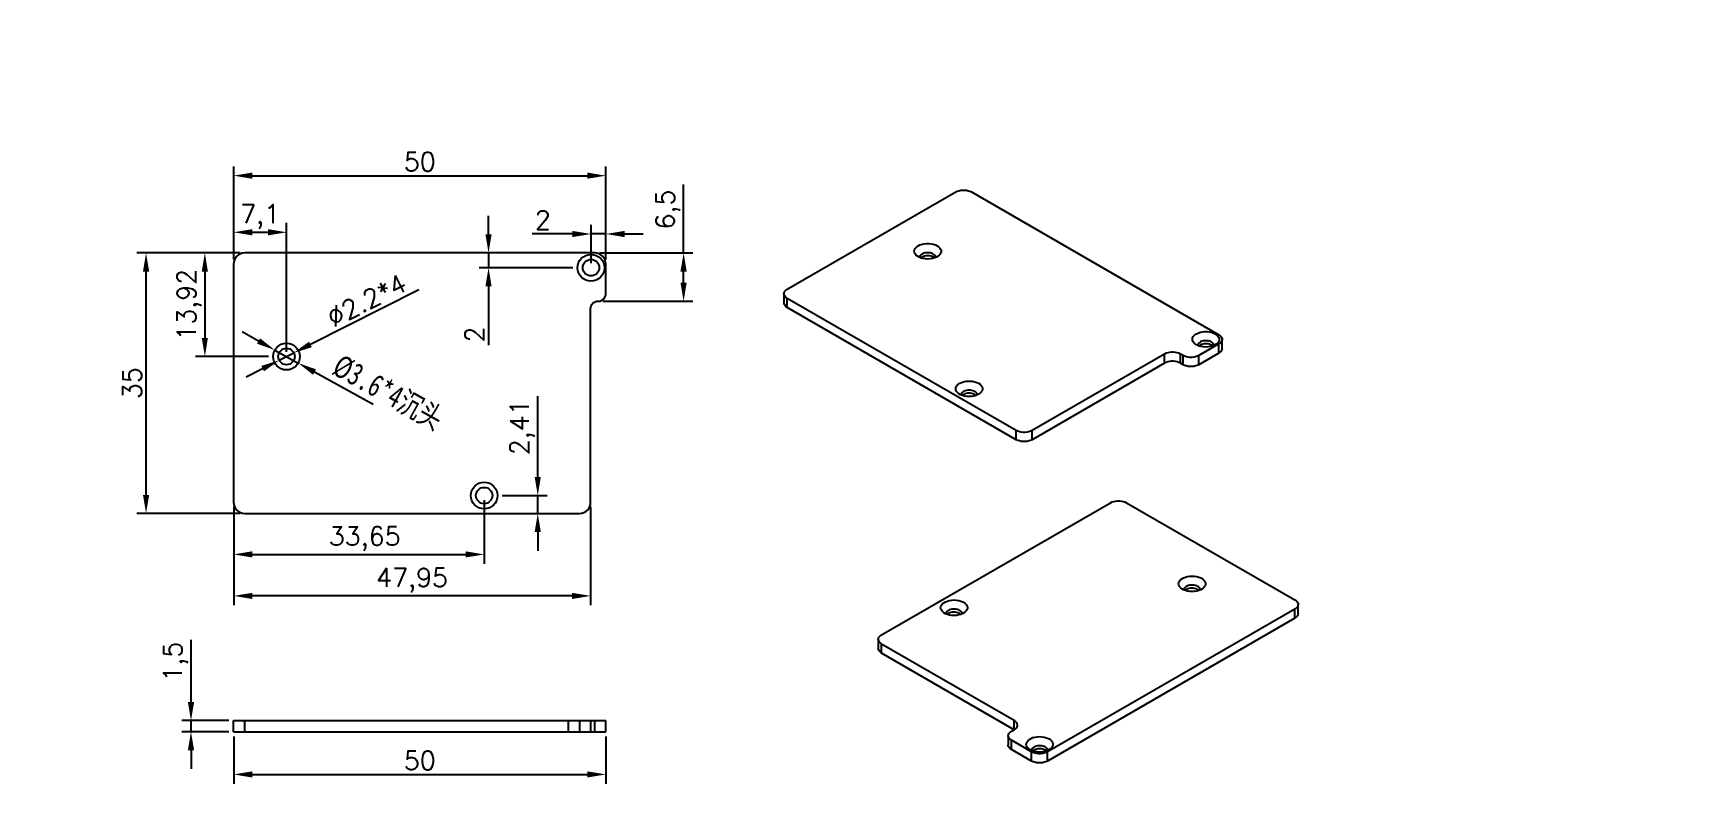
# Model space of a CAD drawing. Header units: millimetres. Extents: x 1426 to 4436, y -331 to 92.
# Drawn here: x 2878.4 to 3101.7, y -277.4 to -176.6 of the extents above; entities that cross this region are included whole.
import ezdxf

# ---------------------------------------------------------------- set-up
doc = ezdxf.new("R2010")
doc.units = ezdxf.units.MM
doc.styles.get("Standard").update_dxf_attribs({"font": 'txt', "bigfont": 'gbcbig.shx'})
doc.styles.add('国家标准', font='SimSun.ttf', dxfattribs={"width": 0.7, "height": 3.5})
doc.styles.add('文字', font='SimSun.ttf', dxfattribs={"width": 0.75, "height": 1})
doc.dimstyles.new('ISO-25', dxfattribs={"dimtxt": 2.5, "dimasz": 2.5, "dimexe": 1.25, "dimexo": 0.625, "dimtad": 1, "dimtxsty": 'Standard', "dimcen": 2.5, "dimadec": 0, "dimazin": 0, "dimtfac": 1, "dimtmove": 0, "dimatfit": 3, "dimfxl": 0, "dimarcsym": 0})
doc.dimstyles.get("Standard").update_dxf_attribs({"dimtxt": 0.18, "dimasz": 0.18, "dimexe": 0.18, "dimexo": 0.0625, "dimgap": 0.09, "dimtad": 0, "dimtih": 1, "dimtoh": 1, "dimdec": 4, "dimzin": 0, "dimdsep": 46, "dimtxsty": 'Standard', "dimcen": 0.09, "dimadec": 0, "dimazin": 0, "dimtfac": 1, "dimtdec": 4, "dimtofl": 0, "dimtmove": 0, "dimatfit": 0, "dimfxl": 0, "dimtolj": 1, "dimtzin": 0, "dimarcsym": 0})

# ---------------------------------------------------------------- blocks, each defined once
blk = doc.blocks.new('*D262')
at = {"color": 0, "lineweight": -2}
for p, q in [((2461.37, -188.13), (2461.37, -181.05)), ((4149.79, -185.76), (4131.83, -185.76)), ((4133.08, -237.06), (4133.08, -188.26)), ((2476.81, -190.63), (2460.12, -190.63)), ((2461.37, -194.63), (2461.37, -190.63)), ((2478.81, -194.63), (2460.12, -194.63)), ((2461.37, -197.13), (2461.37, -199.63)), ((4148.51, -239.56), (4131.83, -239.56))]:
    blk.add_line(p, q, dxfattribs=at)
at = {"color": 0}
for points in [[(4132.66, -188.26), (4133.5, -188.26), (4133.08, -185.76)], [(2460.95, -188.13), (2461.78, -188.13), (2461.37, -190.63)], [(2460.95, -197.13), (2461.78, -197.13), (2461.37, -194.63)], [(4132.66, -237.06), (4133.5, -237.06), (4133.08, -239.56)]]:
    blk.add_solid(points, dxfattribs=at)
at = {"layer": 'Defpoints', "color": 0}
for p in [(4133.08, -185.76), (4150.42, -185.76), (2461.37, -190.63), (2477.44, -190.63), (2479.44, -194.63), (4149.14, -239.56)]:
    blk.add_point(p, dxfattribs=at)
at = {"color": 0, "attachment_point": 5, "rotation": 90}
for s, insert, char_height in [('4', (2458.24, -183.34), 5), ('53,8', (4131, -212.66), 2.5)]:
    blk.add_mtext(s, dxfattribs=dict(at, insert=insert, char_height=char_height))
blk = doc.blocks.new('*D263')
at = {"color": 0, "lineweight": -2}
for p, q in [((4144.42, -196.04), (4144.42, -178.9)), ((4146.92, -180.15), (4173.92, -180.15)), ((4176.42, -200.83), (4176.42, -178.9)), ((2593.41, -264.13), (2593.41, -257.05)), ((2603.81, -266.63), (2592.16, -266.63)), ((2593.41, -270.63), (2593.41, -266.63)), ((2593.46, -270.63), (2592.16, -270.63)), ((2593.41, -273.13), (2593.41, -275.63))]:
    blk.add_line(p, q, dxfattribs=at)
at = {"color": 0}
for points in [[(4146.92, -179.74), (4146.92, -180.57), (4144.42, -180.15)], [(4173.92, -179.74), (4173.92, -180.57), (4176.42, -180.15)], [(2592.99, -264.13), (2593.83, -264.13), (2593.41, -266.63)], [(2592.99, -273.13), (2593.83, -273.13), (2593.41, -270.63)]]:
    blk.add_solid(points, dxfattribs=at)
at = {"layer": 'Defpoints', "color": 0}
for p in [(4176.42, -180.15), (4144.42, -196.66), (4176.42, -201.46), (2593.41, -266.63), (2604.44, -266.63), (2594.08, -270.63)]:
    blk.add_point(p, dxfattribs=at)
at = {"color": 0, "insert": (4160.42, -178.28), "char_height": 2.5, "attachment_point": 5}
blk.add_mtext('32', dxfattribs=at)
at = {"color": 0, "insert": (2590.28, -259.34), "char_height": 5, "attachment_point": 5, "rotation": 90}
blk.add_mtext('4', dxfattribs=at)
blk = doc.blocks.new('*D285')
at = {"color": 0, "lineweight": -2}
for p, q in [((2905.35, -207.02), (2905.35, -202.12)), ((2912.45, -219.44), (2912.45, -202.12)), ((2907.85, -203.37), (2909.95, -203.37))]:
    blk.add_line(p, q, dxfattribs=at)
at = {"color": 0}
for points in [[(2907.85, -202.95), (2907.85, -203.79), (2905.35, -203.37)], [(2909.95, -202.95), (2909.95, -203.79), (2912.45, -203.37)]]:
    blk.add_solid(points, dxfattribs=at)
at = {"layer": 'Defpoints', "color": 0}
for p in [(2912.45, -203.37), (2905.35, -207.64), (2912.45, -220.06)]:
    blk.add_point(p, dxfattribs=at)
at = {"color": 0, "insert": (2908.9, -201.29), "char_height": 2.5, "attachment_point": 5}
blk.add_mtext('7,1', dxfattribs=at)
blk = doc.blocks.new('*D286')
at = {"color": 0, "lineweight": -2}
for p, q in [((2930.2, -211.08), (2915.66, -218.44)), ((2911.47, -220.56), (2913.43, -219.56)), ((2909.24, -221.69), (2907.01, -222.82))]:
    blk.add_line(p, q, dxfattribs=at)
at = {"color": 0}
for points in [[(2915.47, -218.06), (2915.85, -218.81), (2913.43, -219.56)], [(2909.05, -221.32), (2909.42, -222.06), (2911.47, -220.56)]]:
    blk.add_solid(points, dxfattribs=at)
at = {"layer": 'Defpoints', "color": 0}
for p in [(2911.47, -220.56), (2913.43, -219.56)]:
    blk.add_point(p, dxfattribs=at)
at = {"color": 0, "insert": (2923.22, -212.51), "char_height": 2.5, "attachment_point": 5, "rotation": 26.8464}
blk.add_mtext('%%C2.2*4', dxfattribs=at)
blk = doc.blocks.new('*D293')
at = {"color": 0, "lineweight": -2}
for p, q in [((2906.22, -206.14), (2900.23, -206.14)), ((2901.48, -208.64), (2901.48, -217.56)), ((2910.02, -220.06), (2900.23, -220.06))]:
    blk.add_line(p, q, dxfattribs=at)
at = {"color": 0}
for points in [[(2901.06, -208.64), (2901.89, -208.64), (2901.48, -206.14)], [(2901.06, -217.56), (2901.89, -217.56), (2901.48, -220.06)]]:
    blk.add_solid(points, dxfattribs=at)
at = {"layer": 'Defpoints', "color": 0}
for p in [(2906.85, -206.14), (2901.48, -220.06), (2910.65, -220.06)]:
    blk.add_point(p, dxfattribs=at)
at = {"color": 0, "insert": (2899.39, -213.1), "char_height": 2.5, "attachment_point": 5, "rotation": 90}
blk.add_mtext('13,92', dxfattribs=at)
blk = doc.blocks.new('*D294')
at = {"color": 0, "lineweight": -2}
for p, q in [((2899.62, -266.46), (2899.62, -258.13)), ((2904.72, -268.96), (2898.37, -268.96)), ((2899.62, -270.46), (2899.62, -268.96)), ((2904.72, -270.46), (2898.37, -270.46)), ((2899.62, -272.96), (2899.62, -275.46))]:
    blk.add_line(p, q, dxfattribs=at)
at = {"color": 0}
for points in [[(2899.2, -266.46), (2900.04, -266.46), (2899.62, -268.96)], [(2899.2, -272.96), (2900.04, -272.96), (2899.62, -270.46)]]:
    blk.add_solid(points, dxfattribs=at)
at = {"layer": 'Defpoints', "color": 0}
for p in [(2899.62, -268.96), (2905.35, -268.96), (2905.35, -270.46)]:
    blk.add_point(p, dxfattribs=at)
at = {"color": 0, "insert": (2897.54, -261.04), "char_height": 2.5, "attachment_point": 5, "rotation": 90}
blk.add_mtext('1,5', dxfattribs=at)
blk = doc.blocks.new('*D287')
at = {"color": 0, "lineweight": -2}
for p, q in [((2905.35, -207.02), (2905.35, -194.52)), ((2907.85, -195.77), (2952.85, -195.77)), ((2955.35, -207.02), (2955.35, -194.52))]:
    blk.add_line(p, q, dxfattribs=at)
at = {"color": 0}
for points in [[(2907.85, -195.35), (2907.85, -196.18), (2905.35, -195.77)], [(2952.85, -195.35), (2952.85, -196.18), (2955.35, -195.77)]]:
    blk.add_solid(points, dxfattribs=at)
at = {"layer": 'Defpoints', "color": 0}
for p in [(2955.35, -195.77), (2905.35, -207.64), (2955.35, -207.64)]:
    blk.add_point(p, dxfattribs=at)
at = {"color": 0, "insert": (2930.35, -193.89), "char_height": 2.5, "attachment_point": 5}
blk.add_mtext('50', dxfattribs=at)
blk = doc.blocks.new('*D288')
at = {"color": 0, "lineweight": -2}
for p, q in [((2965.79, -206.14), (2965.79, -196.97)), ((2954.47, -206.14), (2967.04, -206.14)), ((2965.79, -210.14), (2965.79, -208.64)), ((2954.95, -212.64), (2967.04, -212.64))]:
    blk.add_line(p, q, dxfattribs=at)
at = {"color": 0}
for points in [[(2965.37, -208.64), (2966.2, -208.64), (2965.79, -206.14)], [(2965.37, -210.14), (2966.2, -210.14), (2965.79, -212.64)]]:
    blk.add_solid(points, dxfattribs=at)
at = {"layer": 'Defpoints', "color": 0}
for p in [(2953.85, -206.14), (2965.79, -206.14), (2954.32, -212.64)]:
    blk.add_point(p, dxfattribs=at)
at = {"color": 0, "insert": (2963.7, -200.31), "char_height": 2.5, "attachment_point": 5, "rotation": 90}
blk.add_mtext('6,5', dxfattribs=at)
blk = doc.blocks.new('*D289')
at = {"color": 0, "lineweight": -2}
for p, q in [((2905.35, -240.27), (2905.35, -247.89)), ((2939, -239.36), (2939, -247.89)), ((2907.85, -246.64), (2936.5, -246.64))]:
    blk.add_line(p, q, dxfattribs=at)
at = {"color": 0}
for points in [[(2907.85, -246.22), (2907.85, -247.05), (2905.35, -246.64)], [(2936.5, -246.22), (2936.5, -247.05), (2939, -246.64)]]:
    blk.add_solid(points, dxfattribs=at)
at = {"layer": 'Defpoints', "color": 0}
for p in [(2939, -238.73), (2905.35, -239.64), (2939, -246.64)]:
    blk.add_point(p, dxfattribs=at)
at = {"color": 0, "insert": (2922.95, -244.55), "char_height": 2.5, "attachment_point": 5}
blk.add_mtext('33,65', dxfattribs=at)
blk = doc.blocks.new('*D295')
at = {"color": 0, "lineweight": -2}
for p, q in [((2946.2, -236.23), (2946.2, -225.4)), ((2941.42, -238.73), (2947.45, -238.73)), ((2946.2, -241.14), (2946.2, -238.73)), ((2945.74, -241.14), (2947.45, -241.14)), ((2946.2, -243.64), (2946.2, -246.14))]:
    blk.add_line(p, q, dxfattribs=at)
at = {"color": 0}
for points in [[(2945.78, -236.23), (2946.61, -236.23), (2946.2, -238.73)], [(2945.78, -243.64), (2946.61, -243.64), (2946.2, -241.14)]]:
    blk.add_solid(points, dxfattribs=at)
at = {"layer": 'Defpoints', "color": 0}
for p in [(2940.8, -238.73), (2946.2, -238.73), (2945.12, -241.14)]:
    blk.add_point(p, dxfattribs=at)
at = {"color": 0, "insert": (2944.11, -229.56), "char_height": 2.5, "attachment_point": 5, "rotation": 90}
blk.add_mtext('2,41', dxfattribs=at)
blk = doc.blocks.new('*D290')
at = {"color": 0, "lineweight": -2}
for p, q in [((2905.35, -240.27), (2905.35, -253.46)), ((2953.3, -240.27), (2953.3, -253.46)), ((2950.8, -252.21), (2907.85, -252.21))]:
    blk.add_line(p, q, dxfattribs=at)
at = {"color": 0}
for points in [[(2907.85, -251.8), (2907.85, -252.63), (2905.35, -252.21)], [(2950.8, -251.8), (2950.8, -252.63), (2953.3, -252.21)]]:
    blk.add_solid(points, dxfattribs=at)
at = {"layer": 'Defpoints', "color": 0}
for p in [(2905.35, -239.64), (2953.3, -239.64), (2905.35, -252.21)]:
    blk.add_point(p, dxfattribs=at)
at = {"color": 0, "insert": (2929.32, -250.13), "char_height": 2.5, "attachment_point": 5}
blk.add_mtext('47,95', dxfattribs=at)
blk = doc.blocks.new('*D291')
at = {"color": 0, "lineweight": -2}
for p, q in [((2953.35, -207.52), (2953.35, -202.35)), ((2955.35, -203.44), (2955.35, -202.35)), ((2950.85, -203.6), (2945.43, -203.6)), ((2955.35, -203.6), (2953.35, -203.6)), ((2957.85, -203.6), (2960.35, -203.6))]:
    blk.add_line(p, q, dxfattribs=at)
at = {"color": 0}
for points in [[(2950.85, -203.19), (2950.85, -204.02), (2953.35, -203.6)], [(2957.85, -203.19), (2957.85, -204.02), (2955.35, -203.6)]]:
    blk.add_solid(points, dxfattribs=at)
at = {"layer": 'Defpoints', "color": 0}
for p in [(2953.35, -203.6), (2955.35, -204.06), (2953.35, -208.14)]:
    blk.add_point(p, dxfattribs=at)
at = {"color": 0, "insert": (2946.89, -201.73), "char_height": 2.5, "attachment_point": 5}
blk.add_mtext('2', dxfattribs=at)
blk = doc.blocks.new('*D296')
at = {"color": 0, "lineweight": -2}
for p, q in [((2939.58, -203.64), (2939.58, -201.14)), ((2939.37, -206.14), (2938.33, -206.14)), ((2939.58, -206.14), (2939.58, -208.14)), ((2950.92, -208.14), (2938.33, -208.14)), ((2939.58, -210.64), (2939.58, -218.55))]:
    blk.add_line(p, q, dxfattribs=at)
at = {"color": 0}
for points in [[(2939.17, -203.64), (2940, -203.64), (2939.58, -206.14)], [(2939.17, -210.64), (2940, -210.64), (2939.58, -208.14)]]:
    blk.add_solid(points, dxfattribs=at)
at = {"layer": 'Defpoints', "color": 0}
for p in [(2939.58, -206.14), (2940, -206.14), (2951.55, -208.14)]:
    blk.add_point(p, dxfattribs=at)
at = {"color": 0, "insert": (2937.71, -217.1), "char_height": 2.5, "attachment_point": 5, "rotation": 90}
blk.add_mtext('2', dxfattribs=at)
blk = doc.blocks.new('*D297')
at = {"color": 0, "lineweight": -2}
for p, q in [((2905.35, -271.09), (2905.35, -277.44)), ((2955.35, -271.09), (2955.35, -277.44)), ((2907.85, -276.19), (2952.85, -276.19))]:
    blk.add_line(p, q, dxfattribs=at)
at = {"color": 0}
for points in [[(2907.85, -275.78), (2907.85, -276.61), (2905.35, -276.19)], [(2952.85, -275.78), (2952.85, -276.61), (2955.35, -276.19)]]:
    blk.add_solid(points, dxfattribs=at)
at = {"layer": 'Defpoints', "color": 0}
for p in [(2905.35, -270.46), (2955.35, -270.46), (2955.35, -276.19)]:
    blk.add_point(p, dxfattribs=at)
at = {"color": 0, "insert": (2930.35, -274.32), "char_height": 2.5, "attachment_point": 5}
blk.add_mtext('50', dxfattribs=at)
blk = doc.blocks.new('D64')
blk.add_circle((0, 0), 1.1)
blk = doc.blocks.new('*D292')
at = {"color": 0, "lineweight": -2}
for p, q in [((2906.22, -206.14), (2892.33, -206.14)), ((2893.58, -238.64), (2893.58, -208.64)), ((2906.22, -241.14), (2892.33, -241.14))]:
    blk.add_line(p, q, dxfattribs=at)
at = {"color": 0, "linetype": 'Continuous', "lineweight": -2}
for p, q in [((4400.56, -214.1), (4400.74, -214.1)), ((4400.65, -214.19), (4400.65, -214.01)), ((4401.76, -213.46), (4401.92, -213.37)), ((4401.92, -213.37), (4402.1, -213.37))]:
    blk.add_line(p, q, dxfattribs=at)
at = {"color": 0}
for points in [[(2893.17, -208.64), (2894, -208.64), (2893.58, -206.14)], [(2893.17, -238.64), (2894, -238.64), (2893.58, -241.14)]]:
    blk.add_solid(points, dxfattribs=at)
at = {"color": 0, "linetype": 'Continuous'}
blk.add_solid([(4401.75, -213.44), (4401.78, -213.49), (4401.61, -213.55)], dxfattribs=at)
at = {"layer": 'Defpoints', "color": 0}
for p in [(2893.58, -206.14), (2906.85, -206.14), (2906.85, -241.14)]:
    blk.add_point(p, dxfattribs=at)
at = {"layer": 'Defpoints', "color": 0, "linetype": 'Continuous'}
for p in [(4400.65, -214.1), (4401.61, -213.55)]:
    blk.add_point(p, dxfattribs=at)
at = {"color": 0, "linetype": 'Continuous', "insert": (4419.58, -213.37), "char_height": 3.5, "attachment_point": 5, "style": '国家标准'}
blk.add_mtext('\\A1;M2螺丝柱 露出高度3mm', dxfattribs=at)
at = {"color": 0, "insert": (2891.71, -223.64), "char_height": 2.5, "attachment_point": 5, "rotation": 90}
blk.add_mtext('35', dxfattribs=at)

msp = doc.modelspace()

# ---------------------------------------------------------------- linework, layer by layer
for p, q in [((2979.70888, -211.0229), (3002.33635, -197.95906)), ((3004.45767, -197.95906), (3037.69167, -217.14654)), ((2979.26954, -211.63527), (2979.26954, -212.86002)), ((3010.46801, -230.00626), (2979.70888, -212.24764)), ((2979.70888, -213.47239), (2979.70888, -212.24764)), ((3010.46801, -231.23101), (2979.70888, -213.47239)), ((3037.69167, -218.37127), (3034.99256, -219.92959)), ((3037.69167, -219.59602), (3037.69167, -218.37127)), ((3038.13101, -218.98365), (3038.13101, -217.7589)), ((3030.39636, -219.72547), (3012.58933, -230.00626)), ((3030.39636, -220.95022), (3012.58933, -231.23101)), ((3030.39636, -220.95022), (3030.39636, -219.72547)), ((3032.87124, -219.92959), (3032.51768, -219.72547)), ((3032.51768, -220.95022), (3032.51768, -219.72547)), ((3032.87124, -221.15434), (3032.51768, -220.95022)), ((3032.87124, -221.15434), (3032.87124, -219.92959)), ((3037.69167, -219.59602), (3034.99256, -221.15434)), ((3034.99256, -221.15434), (3034.99256, -219.92959)), ((3010.46801, -231.23101), (3010.46801, -230.00626)), ((3012.58933, -231.23101), (3012.58933, -230.00626)), ((2992.38225, -257.45038), (3023.14139, -239.69176)), ((3025.26271, -239.69176), (3047.89017, -252.75561)), ((3047.89017, -253.98034), (3014.65616, -273.16782)), ((3047.89017, -255.20509), (3047.89017, -253.98034)), ((3048.32951, -254.59273), (3048.32951, -253.36798)), ((3047.89017, -255.20509), (3014.65616, -274.39257)), ((2991.94291, -258.06275), (2991.94291, -259.2875)), ((3010.18928, -268.95591), (2992.38225, -258.67512)), ((2992.38225, -259.89987), (2992.38225, -258.67512)), ((3010.18927, -270.18065), (2992.38225, -259.89987)), ((2905.3486, -270.46082), (2905.3486, -268.96082)), ((2905.3486, -268.96082), (2955.34858, -268.96082)), ((2906.8486, -270.46082), (2906.8486, -268.96082)), ((2950.34858, -270.46082), (2950.34858, -268.96082)), ((2951.84858, -270.46082), (2951.84858, -268.96082)), ((2953.34858, -270.46082), (2953.34858, -268.96082)), ((2953.84858, -270.46082), (2953.84858, -268.96082)), ((2955.34858, -270.46082), (2955.34858, -268.96082)), ((3009.83573, -270.38477), (3010.18928, -270.18065)), ((3010.18928, -270.18065), (3010.18928, -268.95591)), ((2905.3486, -270.46082), (2955.34858, -270.46082)), ((3009.39639, -270.99713), (3009.39639, -272.22189)), ((3012.53484, -273.16782), (3009.83573, -271.6095)), ((3009.83573, -272.83425), (3009.83573, -271.6095)), ((3012.53484, -274.39257), (3009.83573, -272.83425)), ((3012.53484, -274.39257), (3012.53484, -273.16782)), ((3014.65616, -274.39257), (3014.65616, -273.16782))]:
    msp.add_line(p, q)
at = {"color": 1}
for p, q in [((2908.68864, -217.97487), (2906.50268, -216.7618)), ((2910.87461, -219.18795), (2914.0224, -220.93478)), ((2924.07784, -226.51493), (2916.20836, -222.14785))]:
    msp.add_line(p, q, dxfattribs=at)
at = {"color": 7}
msp.add_lwpolyline([(2955.34858, -207.64134, 0.414213562), (2953.84858, -206.14134), (2906.8486, -206.14134, 0.414213562), (2905.3486, -207.64134), (2905.3486, -239.64141, 0.414213562), (2906.8486, -241.14141), (2951.79858, -241.14141, 0.414213562), (2953.29858, -239.64141), (2953.29858, -213.62134, -0.414213562), (2954.29858, -212.62134), (2954.34858, -212.62134, 0.414213562), (2955.34858, -211.62134)], format="xyb", close=True, dxfattribs=at)
for points in [[(3002.33635, -197.95906, 0), (3002.53664, -197.86202, 0), (3002.76308, -197.78654, 0), (3003.00878, -197.73491, 0), (3003.26627, -197.7087, 0), (3003.52774, -197.7087, 0), (3003.78523, -197.73491, 0), (3004.03093, -197.78654, 0), (3004.25737, -197.86202, 0), (3004.45767, -197.95906, 0)], [(2997.01041, -206.44234, 0), (2996.87946, -206.27772, 0), (2996.80001, -206.10248, 0), (2996.77448, -205.92193, 0), (2996.80364, -205.74157, 0), (2996.8866, -205.56686, 0), (2997.02085, -205.40314, 0), (2997.20231, -205.25535, 0), (2997.30166, -205.19312, 0)], [(2997.30166, -205.19312, 0), (2997.54201, -205.07668, 0), (2997.81374, -204.98611, 0), (2998.10857, -204.92415, 0), (2998.41757, -204.89269, 0), (2998.73133, -204.89269, 0), (2999.04032, -204.92415, 0), (2999.33516, -204.98611, 0), (2999.60689, -205.07668, 0), (2999.84724, -205.19312, 0), (3000.04892, -205.33189, 0), (3000.2058, -205.48877, 0), (3000.31311, -205.65899, 0), (3000.3676, -205.83738, 0), (3000.3676, -206.01853, 0), (3000.31311, -206.19693, 0), (3000.2058, -206.36715, 0), (3000.13849, -206.44234, 0)], [(3000.13849, -206.44234, 0), (2999.96002, -206.59133, 0), (2999.73944, -206.72016, 0), (2999.48348, -206.82492, 0), (2999.19989, -206.90243, 0), (2998.89729, -206.95033, 0), (2998.58489, -206.96716, 0), (2998.27217, -206.95242, 0), (2997.96864, -206.90655, 0), (2997.68351, -206.83095, 0), (2997.42545, -206.72791, 0), (2997.20231, -206.60056, 0), (2997.02085, -206.45278, 0), (2997.01041, -206.44234, 0)], [(2997.79663, -206.29539, 0), (2997.67338, -206.38019, 0), (2997.57751, -206.47606, 0), (2997.51193, -206.58009, 0), (2997.47864, -206.68911, 0), (2997.47445, -206.74446, 0)], [(2999.50774, -206.81657, 0), (2999.39246, -206.72811, 0), (2999.25233, -206.65256, 0), (2999.0916, -206.59219, 0), (2998.91515, -206.54886, 0), (2998.72836, -206.52388, 0), (2998.53689, -206.518, 0), (2998.34656, -206.53141, 0), (2998.16315, -206.5637, 0), (2997.99224, -206.61388, 0), (2997.83902, -206.68043, 0), (2997.70815, -206.76134, 0), (2997.64116, -206.81657, 0)], [(2999.67445, -206.74446, 0), (2999.65774, -206.63418, 0), (2999.60811, -206.52725, 0), (2999.52707, -206.42692, 0), (2999.4171, -206.33624, 0), (2999.28151, -206.25796, 0), (2999.12445, -206.19446, 0), (2998.95067, -206.14768, 0), (2998.76546, -206.11903, 0), (2998.57445, -206.10938, 0), (2998.38344, -206.11903, 0), (2998.19823, -206.14768, 0), (2998.02445, -206.19446, 0), (2997.86738, -206.25796, 0), (2997.79663, -206.29539, 0)], [(2979.26954, -211.63527, 0), (2979.29233, -211.48489, 0), (2979.36, -211.33908, 0), (2979.4705, -211.20226, 0), (2979.62047, -211.07861, 0), (2979.70888, -211.0229, 0)], [(2979.70888, -212.24764, 0), (2979.54081, -212.132, 0), (2979.41008, -212.00127, 0), (2979.32065, -211.85941, 0), (2979.27525, -211.71075, 0), (2979.26954, -211.63527, 0)], [(2979.70888, -213.47239, 0), (2979.54081, -213.35675, 0), (2979.41008, -213.22602, 0), (2979.32065, -213.08416, 0), (2979.27525, -212.9355, 0), (2979.26954, -212.86002, 0)], [(3034.37401, -218.26512, 0), (3034.24306, -218.1005, 0), (3034.16361, -217.92526, 0), (3034.13808, -217.74471, 0), (3034.16724, -217.56435, 0), (3034.2502, -217.38965, 0), (3034.38445, -217.22592, 0), (3034.5659, -217.07813, 0), (3034.66525, -217.0159, 0)], [(3037.50208, -218.26512, 0), (3037.32361, -218.41411, 0), (3037.10304, -218.54294, 0), (3036.84707, -218.6477, 0), (3036.56348, -218.72521, 0), (3036.26089, -218.77311, 0), (3035.94849, -218.78994, 0), (3035.63577, -218.7752, 0), (3035.33223, -218.72933, 0), (3035.0471, -218.65373, 0), (3034.78905, -218.55069, 0), (3034.5659, -218.42334, 0), (3034.38445, -218.27556, 0), (3034.37401, -218.26512, 0)], [(3034.66525, -217.0159, 0), (3034.90561, -216.89946, 0), (3035.17733, -216.80889, 0), (3035.47217, -216.74693, 0), (3035.78117, -216.71547, 0), (3036.09493, -216.71547, 0), (3036.40392, -216.74693, 0), (3036.69876, -216.80889, 0), (3036.97048, -216.89946, 0), (3037.21084, -217.0159, 0), (3037.41252, -217.15467, 0), (3037.5694, -217.31155, 0), (3037.67671, -217.48177, 0), (3037.73119, -217.66016, 0), (3037.73119, -217.84131, 0), (3037.67671, -218.01971, 0), (3037.5694, -218.18993, 0), (3037.50208, -218.26512, 0)], [(3035.16023, -218.11817, 0), (3035.03698, -218.20297, 0), (3034.94111, -218.29884, 0), (3034.87553, -218.40287, 0), (3034.84223, -218.51189, 0), (3034.83805, -218.56724, 0)], [(3036.87134, -218.63935, 0), (3036.75606, -218.55089, 0), (3036.61592, -218.47534, 0), (3036.45519, -218.41497, 0), (3036.27875, -218.37164, 0), (3036.09196, -218.34666, 0), (3035.90048, -218.34078, 0), (3035.71015, -218.35419, 0), (3035.52675, -218.38648, 0), (3035.35584, -218.43666, 0), (3035.20262, -218.50321, 0), (3035.07175, -218.58412, 0), (3035.00476, -218.63935, 0)], [(3037.03804, -218.56724, 0), (3037.02133, -218.45696, 0), (3036.97171, -218.35003, 0), (3036.89067, -218.2497, 0), (3036.78069, -218.15902, 0), (3036.64511, -218.08074, 0), (3036.48804, -218.01724, 0), (3036.31427, -217.97046, 0), (3036.12906, -217.94181, 0), (3035.93805, -217.93216, 0), (3035.74703, -217.94181, 0), (3035.56182, -217.97046, 0), (3035.38805, -218.01724, 0), (3035.23098, -218.08074, 0), (3035.16023, -218.11817, 0)], [(3037.69167, -217.14654, 0), (3037.85974, -217.26217, 0), (3037.99047, -217.39291, 0), (3038.0799, -217.53476, 0), (3038.12531, -217.68342, 0), (3038.13101, -217.7589, 0)], [(3038.13101, -217.7589, 0), (3038.10822, -217.90928, 0), (3038.04055, -218.0551, 0), (3037.93005, -218.19191, 0), (3037.78008, -218.31557, 0), (3037.69167, -218.37127, 0)], [(3032.51768, -219.72547, 0), (3032.31739, -219.62843, 0), (3032.09095, -219.55295, 0), (3031.84525, -219.50132, 0), (3031.58776, -219.47511, 0), (3031.32629, -219.47511, 0), (3031.0688, -219.50132, 0), (3030.8231, -219.55295, 0), (3030.59666, -219.62843, 0), (3030.39636, -219.72547, 0)], [(3032.51768, -220.95022, 0), (3032.31739, -220.85318, 0), (3032.09095, -220.77771, 0), (3031.84525, -220.72608, 0), (3031.58776, -220.69986, 0), (3031.32629, -220.69986, 0), (3031.0688, -220.72608, 0), (3030.8231, -220.77771, 0), (3030.59666, -220.85318, 0), (3030.39636, -220.95022, 0)], [(3034.99256, -219.92959, 0), (3034.79226, -220.02662, 0), (3034.56583, -220.1021, 0), (3034.32013, -220.15373, 0), (3034.06263, -220.17994, 0), (3033.80116, -220.17994, 0), (3033.54367, -220.15373, 0), (3033.29797, -220.1021, 0), (3033.07153, -220.02662, 0), (3032.87124, -219.92959, 0)], [(3038.13101, -218.98365, 0), (3038.10822, -219.13403, 0), (3038.04055, -219.27985, 0), (3037.93005, -219.41666, 0), (3037.78008, -219.54032, 0), (3037.69167, -219.59602, 0)], [(3034.99256, -221.15434, 0), (3034.79226, -221.25137, 0), (3034.56583, -221.32685, 0), (3034.32013, -221.37848, 0), (3034.06263, -221.40469, 0), (3033.80116, -221.40469, 0), (3033.54367, -221.37848, 0), (3033.29797, -221.32685, 0), (3033.07153, -221.25137, 0), (3032.87124, -221.15434, 0)], [(3002.58242, -224.90318, 0), (3002.45147, -224.73857, 0), (3002.37203, -224.56332, 0), (3002.34649, -224.38278, 0), (3002.37565, -224.20241, 0), (3002.45862, -224.02771, 0), (3002.59286, -223.86398, 0), (3002.77432, -223.7162, 0), (3002.87367, -223.65397, 0)], [(3005.7105, -224.90318, 0), (3005.53203, -225.05217, 0), (3005.31146, -225.181, 0), (3005.05549, -225.28577, 0), (3004.7719, -225.36327, 0), (3004.46931, -225.41117, 0), (3004.1569, -225.42801, 0), (3003.84418, -225.41327, 0), (3003.54065, -225.3674, 0), (3003.25552, -225.29179, 0), (3002.99746, -225.18875, 0), (3002.77432, -225.06141, 0), (3002.59286, -224.91363, 0), (3002.58242, -224.90318, 0)], [(3002.87367, -223.65397, 0), (3003.11403, -223.53753, 0), (3003.38575, -223.44695, 0), (3003.68059, -223.385, 0), (3003.98958, -223.35354, 0), (3004.30334, -223.35354, 0), (3004.61234, -223.385, 0), (3004.90717, -223.44695, 0), (3005.1789, -223.53753, 0), (3005.41925, -223.65397, 0), (3005.62093, -223.79273, 0), (3005.77781, -223.94961, 0), (3005.88513, -224.11984, 0), (3005.93961, -224.29823, 0), (3005.93961, -224.47938, 0), (3005.88513, -224.65777, 0), (3005.77781, -224.828, 0), (3005.7105, -224.90318, 0)], [(3003.36865, -224.75624, 0), (3003.2454, -224.84104, 0), (3003.14952, -224.93691, 0), (3003.08395, -225.04094, 0), (3003.05065, -225.14995, 0), (3003.04646, -225.20531, 0)], [(3005.07975, -225.27742, 0), (3004.96447, -225.18896, 0), (3004.82434, -225.1134, 0), (3004.66361, -225.05304, 0), (3004.48717, -225.00971, 0), (3004.30037, -224.98472, 0), (3004.1089, -224.97885, 0), (3003.91857, -224.99226, 0), (3003.73516, -225.02454, 0), (3003.56425, -225.07473, 0), (3003.41103, -225.14128, 0), (3003.28016, -225.22219, 0), (3003.21317, -225.27742, 0)], [(3005.24646, -225.20531, 0), (3005.22975, -225.09503, 0), (3005.18012, -224.9881, 0), (3005.09909, -224.88777, 0), (3004.98911, -224.79709, 0), (3004.85353, -224.71881, 0), (3004.69646, -224.65531, 0), (3004.52268, -224.60853, 0), (3004.33747, -224.57988, 0), (3004.14646, -224.57023, 0), (3003.95545, -224.57988, 0), (3003.77024, -224.60853, 0), (3003.59646, -224.65531, 0), (3003.4394, -224.71881, 0), (3003.36865, -224.75624, 0)], [(3012.58933, -230.00626, 0), (3012.38904, -230.10329, 0), (3012.1626, -230.17877, 0), (3011.9169, -230.2304, 0), (3011.65941, -230.25662, 0), (3011.39794, -230.25662, 0), (3011.14044, -230.2304, 0), (3010.89475, -230.17877, 0), (3010.66831, -230.10329, 0), (3010.46801, -230.00626, 0)], [(3012.58933, -231.23101, 0), (3012.38904, -231.32804, 0), (3012.1626, -231.40352, 0), (3011.9169, -231.45515, 0), (3011.65941, -231.48137, 0), (3011.39794, -231.48137, 0), (3011.14044, -231.45515, 0), (3010.89475, -231.40352, 0), (3010.66831, -231.32804, 0), (3010.46801, -231.23101, 0)], [(3023.14139, -239.69176, 0), (3023.34168, -239.59473, 0), (3023.56812, -239.51925, 0), (3023.81382, -239.46762, 0), (3024.07131, -239.44141, 0), (3024.33278, -239.44141, 0), (3024.59027, -239.46762, 0), (3024.83597, -239.51925, 0), (3025.06241, -239.59473, 0), (3025.26271, -239.69176, 0)], [(3032.52346, -251.09808, 0), (3032.39251, -250.93346, 0), (3032.31306, -250.75822, 0), (3032.28753, -250.57767, 0), (3032.31669, -250.39731, 0), (3032.39965, -250.22261, 0), (3032.5339, -250.05888, 0), (3032.71535, -249.91109, 0), (3032.9385, -249.78375, 0), (3033.19656, -249.68071, 0), (3033.48168, -249.60511, 0), (3033.78522, -249.55924, 0), (3034.09794, -249.5445, 0), (3034.41034, -249.56133, 0), (3034.71293, -249.60923, 0), (3034.99652, -249.68674, 0), (3035.25249, -249.7915, 0), (3035.36029, -249.84886, 0)], [(3035.36029, -249.84886, 0), (3035.56197, -249.98763, 0), (3035.71885, -250.14451, 0), (3035.82616, -250.31473, 0), (3035.88065, -250.49312, 0), (3035.88065, -250.67427, 0), (3035.82616, -250.85267, 0), (3035.71885, -251.02289, 0), (3035.65154, -251.09808, 0)], [(3035.65154, -251.09808, 0), (3035.47306, -251.24707, 0), (3035.25249, -251.3759, 0), (3034.99652, -251.48066, 0), (3034.71293, -251.55817, 0), (3034.41034, -251.60607, 0), (3034.09794, -251.6229, 0), (3033.78522, -251.60816, 0), (3033.48168, -251.56229, 0), (3033.19656, -251.48669, 0), (3032.9385, -251.38365, 0), (3032.71535, -251.2563, 0), (3032.5339, -251.10852, 0), (3032.52346, -251.09808, 0)], [(3034.86531, -250.95113, 0), (3034.71843, -250.87997, 0), (3034.55238, -250.82462, 0), (3034.3722, -250.78676, 0), (3034.18337, -250.76754, 0), (3033.99163, -250.76754, 0), (3033.8028, -250.78676, 0), (3033.62262, -250.82462, 0), (3033.45656, -250.87997, 0), (3033.30968, -250.95113, 0), (3033.18643, -251.03593, 0), (3033.09056, -251.1318, 0), (3033.02498, -251.23583, 0), (3032.99168, -251.34485, 0), (3032.9875, -251.4002, 0)], [(3035.02079, -251.47231, 0), (3034.90551, -251.38385, 0), (3034.76538, -251.3083, 0), (3034.60465, -251.24793, 0), (3034.4282, -251.2046, 0), (3034.24141, -251.17962, 0), (3034.04994, -251.17374, 0), (3033.8596, -251.18715, 0), (3033.6762, -251.21944, 0), (3033.50529, -251.26962, 0), (3033.35207, -251.33617, 0), (3033.2212, -251.41708, 0), (3033.15421, -251.47231, 0)], [(3035.18749, -251.4002, 0), (3035.17078, -251.28992, 0), (3035.12116, -251.18299, 0), (3035.04012, -251.08266, 0), (3034.93014, -250.99198, 0), (3034.86531, -250.95113, 0)], [(3000.54803, -254.31505, 0), (3000.41708, -254.15043, 0), (3000.33763, -253.97519, 0), (3000.3121, -253.79464, 0), (3000.34126, -253.61428, 0), (3000.42422, -253.43958, 0), (3000.55847, -253.27585, 0), (3000.73992, -253.12807, 0), (3000.96307, -253.00072, 0), (3001.22112, -252.89768, 0), (3001.50625, -252.82208, 0), (3001.80979, -252.77621, 0), (3002.12251, -252.76147, 0), (3002.43491, -252.7783, 0), (3002.7375, -252.8262, 0), (3003.02109, -252.90371, 0), (3003.27706, -253.00847, 0), (3003.38486, -253.06583, 0)], [(3003.6761, -254.31505, 0), (3003.49763, -254.46404, 0), (3003.27706, -254.59287, 0), (3003.02109, -254.69763, 0), (3002.7375, -254.77514, 0), (3002.43491, -254.82304, 0), (3002.12251, -254.83987, 0), (3001.80979, -254.82513, 0), (3001.50625, -254.77926, 0), (3001.22112, -254.70366, 0), (3000.96307, -254.60062, 0), (3000.73992, -254.47327, 0), (3000.55847, -254.32549, 0), (3000.54803, -254.31505, 0)], [(3002.88988, -254.1681, 0), (3002.743, -254.09695, 0), (3002.57694, -254.04159, 0), (3002.39677, -254.00373, 0), (3002.20794, -253.98451, 0), (3002.01619, -253.98451, 0), (3001.82736, -254.00373, 0), (3001.64719, -254.04159, 0), (3001.48113, -254.09695, 0), (3001.33425, -254.1681, 0), (3001.211, -254.25291, 0), (3001.11513, -254.34878, 0), (3001.04955, -254.4528, 0), (3001.01625, -254.56182, 0), (3001.01207, -254.61717, 0)], [(3003.04535, -254.68929, 0), (3002.93008, -254.60083, 0), (3002.78994, -254.52527, 0), (3002.62921, -254.46491, 0), (3002.45277, -254.42157, 0), (3002.26598, -254.39659, 0), (3002.0745, -254.39071, 0), (3001.88417, -254.40412, 0), (3001.70077, -254.43641, 0), (3001.52986, -254.48659, 0), (3001.37664, -254.55315, 0), (3001.24576, -254.63405, 0), (3001.17877, -254.68929, 0)], [(3003.21206, -254.61717, 0), (3003.19535, -254.50689, 0), (3003.14572, -254.39996, 0), (3003.06469, -254.29963, 0), (3002.95471, -254.20895, 0), (3002.88988, -254.1681, 0)], [(3003.38486, -253.06583, 0), (3003.58654, -253.2046, 0), (3003.74342, -253.36148, 0), (3003.85073, -253.5317, 0), (3003.90521, -253.7101, 0), (3003.90521, -253.89124, 0), (3003.85073, -254.06964, 0), (3003.74342, -254.23986, 0), (3003.6761, -254.31505, 0)], [(3047.89017, -252.75561, 0), (3048.05824, -252.87125, 0), (3048.18897, -253.00198, 0), (3048.2784, -253.14383, 0), (3048.3238, -253.2925, 0), (3048.32951, -253.36798, 0)], [(3048.32951, -253.36798, 0), (3048.30672, -253.51836, 0), (3048.23905, -253.66417, 0), (3048.12855, -253.80098, 0), (3047.97858, -253.92464, 0), (3047.89017, -253.98034, 0)], [(3048.32951, -254.59273, 0), (3048.30672, -254.74311, 0), (3048.23905, -254.88892, 0), (3048.12855, -255.02574, 0), (3047.97858, -255.14939, 0), (3047.89017, -255.20509, 0)], [(2991.94291, -258.06275, 0), (2991.9657, -257.91237, 0), (2992.03337, -257.76656, 0), (2992.14387, -257.62974, 0), (2992.29385, -257.50609, 0), (2992.38225, -257.45038, 0)], [(2992.38225, -258.67512, 0), (2992.21418, -258.55948, 0), (2992.08345, -258.42875, 0), (2991.99402, -258.28689, 0), (2991.94862, -258.13823, 0), (2991.94291, -258.06275, 0)], [(2992.38225, -259.89987, 0), (2992.21418, -259.78423, 0), (2992.08345, -259.6535, 0), (2991.99402, -259.51164, 0), (2991.94862, -259.36298, 0), (2991.94291, -259.2875, 0)], [(3010.62862, -269.56828, 0), (3010.60583, -269.4179, 0), (3010.53816, -269.27208, 0), (3010.42766, -269.13527, 0), (3010.27769, -269.01161, 0), (3010.18928, -268.95591, 0)], [(3010.18928, -270.18065, 0), (3010.35735, -270.06501, 0), (3010.48808, -269.93427, 0), (3010.57751, -269.79242, 0), (3010.62291, -269.64376, 0), (3010.62862, -269.56828, 0)], [(3009.39639, -270.99713, 0), (3009.41918, -270.84675, 0), (3009.48685, -270.70094, 0), (3009.59735, -270.56413, 0), (3009.74732, -270.44047, 0), (3009.83573, -270.38477, 0)], [(3009.83573, -271.6095, 0), (3009.66766, -271.49386, 0), (3009.53693, -271.36313, 0), (3009.4475, -271.22128, 0), (3009.4021, -271.07261, 0), (3009.39639, -270.99713, 0)], [(3009.83573, -272.83425, 0), (3009.66766, -272.71861, 0), (3009.53693, -272.58788, 0), (3009.4475, -272.44603, 0), (3009.4021, -272.29736, 0), (3009.39639, -272.22189, 0)], [(3012.04561, -272.66975, 0), (3011.91466, -272.50514, 0), (3011.83521, -272.32989, 0), (3011.80968, -272.14934, 0), (3011.83884, -271.96898, 0), (3011.9218, -271.79428, 0), (3012.05605, -271.63055, 0), (3012.2375, -271.48277, 0), (3012.46065, -271.35542, 0), (3012.7187, -271.25238, 0), (3013.00383, -271.17678, 0), (3013.30737, -271.13091, 0), (3013.62009, -271.11617, 0), (3013.93249, -271.13301, 0), (3014.23508, -271.1809, 0), (3014.51867, -271.25841, 0), (3014.77464, -271.36317, 0), (3014.88244, -271.42053, 0)], [(3014.38746, -272.52281, 0), (3014.24058, -272.45165, 0), (3014.07452, -272.3963, 0), (3013.89434, -272.35844, 0), (3013.70552, -272.33921, 0), (3013.51377, -272.33921, 0), (3013.32494, -272.35844, 0), (3013.14477, -272.3963, 0), (3012.97871, -272.45165, 0), (3012.83183, -272.52281, 0), (3012.70858, -272.60761, 0), (3012.61271, -272.70348, 0), (3012.54713, -272.8075, 0), (3012.51383, -272.91652, 0), (3012.50965, -272.97187, 0)], [(3014.88244, -271.42053, 0), (3015.08412, -271.5593, 0), (3015.241, -271.71618, 0), (3015.34831, -271.8864, 0), (3015.40279, -272.0648, 0), (3015.40279, -272.24595, 0), (3015.34831, -272.42434, 0), (3015.241, -272.59457, 0), (3015.17368, -272.66975, 0)], [(3015.17368, -272.66975, 0), (3014.99521, -272.81874, 0), (3014.77464, -272.94757, 0), (3014.51867, -273.05233, 0), (3014.23508, -273.12984, 0), (3013.93249, -273.17774, 0), (3013.62009, -273.19458, 0), (3013.30737, -273.17983, 0), (3013.00383, -273.13397, 0), (3012.7187, -273.05836, 0), (3012.46065, -272.95532, 0), (3012.2375, -272.82798, 0), (3012.05605, -272.6802, 0), (3012.04561, -272.66975, 0)], [(3014.65616, -273.16782, 0), (3014.45587, -273.26485, 0), (3014.22943, -273.34033, 0), (3013.98373, -273.39196, 0), (3013.72624, -273.41818, 0), (3013.46477, -273.41818, 0), (3013.20728, -273.39196, 0), (3012.96158, -273.34033, 0), (3012.73514, -273.26485, 0), (3012.53484, -273.16782, 0)], [(3014.65616, -274.39257, 0), (3014.45587, -274.48961, 0), (3014.22943, -274.56508, 0), (3013.98373, -274.61671, 0), (3013.72624, -274.64293, 0), (3013.46477, -274.64293, 0), (3013.20728, -274.61671, 0), (3012.96158, -274.56508, 0), (3012.73514, -274.48961, 0), (3012.53484, -274.39257, 0)], [(3014.54293, -273.04399, 0), (3014.42766, -272.95553, 0), (3014.28752, -272.87997, 0), (3014.12679, -272.81961, 0), (3013.95035, -272.77628, 0), (3013.76355, -272.75129, 0), (3013.57208, -272.74542, 0), (3013.38175, -272.75882, 0), (3013.19835, -272.79111, 0), (3013.02744, -272.84129, 0), (3012.87422, -272.90785, 0), (3012.74334, -272.98875, 0), (3012.67635, -273.04399, 0)], [(3014.70964, -272.97187, 0), (3014.69293, -272.86159, 0), (3014.6433, -272.75466, 0), (3014.56227, -272.65433, 0), (3014.45229, -272.56365, 0), (3014.38746, -272.52281, 0)]]:
    msp.add_polyline3d(points)
for centre in [(2953.34858, -208.14134), (2912.4485, -220.06136), (2938.99855, -238.7314)]:
    msp.add_circle(centre, 1.8, dxfattribs=at)
at = {"color": 7, "linetype": 'Continuous'}
for centre in [(2953.34858, -208.12134), (2912.4485, -220.06136), (2938.99855, -238.7314)]:
    msp.add_circle(centre, 1.1, dxfattribs=at)
at = {"color": 1}
for points in [[(2908.89082, -217.61055), (2908.48646, -218.3392), (2910.87461, -219.18795)], [(2916.41054, -221.78353), (2916.00618, -222.51218), (2914.0224, -220.93478)]]:
    msp.add_solid(points, dxfattribs=at)

# ---------------------------------------------------------------- block references
at = {"color": 7}
for p in [(2912.4485, -220.06136), (2912.4485, -220.06136), (2938.99855, -238.7314), (2938.99855, -238.7314)]:
    msp.add_blockref('D64', p, dxfattribs=at)

# ---------------------------------------------------------------- texts
at = {"color": 1, "insert": (2926.04643, -224.99823), "char_height": 3, "attachment_point": 5, "rotation": 330.9724278, "style": '文字'}
msp.add_mtext('%%C3.6*4沉头', dxfattribs=at)

# ---------------------------------------------------------------- dimensions: what is measured, and where the dimension line sits
at = {"color": 1}
for base, p1, p2, angle, picture, middle in [((2593.4091, -266.62874), (2594.08075, -270.62874), (2604.43786, -266.62874), 90, '*D263', (2590.2841, -259.33707)), ((2461.36794, -190.62874), (2479.43786, -194.62874), (2477.43786, -190.62874), 270, '*D262', (2458.24294, -183.33707))]:
    dim = msp.add_linear_dim(base=base, p1=p1, p2=p2, angle=angle, dimstyle='ISO-25', override={"dimtxt": 5}, dxfattribs=at)
    dim.commit()
    dim.dimension.update_dxf_attribs({"geometry": picture, "text_midpoint": middle})
for base, p1, p2, angle, picture, middle in [((4176.4164, -180.15193), (4144.4164, -196.66392), (4176.4164, -201.45772), 180, '*D263', (4160.4164, -178.27693)), ((4133.08023, -185.7551), (4149.1378, -239.5551), (4150.4164, -185.7551), 90, '*D262', (4130.99689, -212.6551))]:
    dim = msp.add_linear_dim(base=base, p1=p1, p2=p2, angle=angle, dimstyle='ISO-25')
    dim.commit()
    dim.dimension.update_dxf_attribs({"geometry": picture, "text_midpoint": middle})
for base, p1, p2, picture, middle in [((2955.34858, -195.76556), (2905.3486, -207.64134), (2955.34858, -207.64134), '*D287', (2930.34859, -193.89056)), ((2912.4485, -203.36907), (2905.3486, -207.64134), (2912.4485, -220.06136), '*D285', (2908.89855, -201.28574)), ((2953.34858, -203.60407), (2955.34858, -204.0623), (2953.34858, -208.14134), '*D291', (2946.89025, -201.72907)), ((2905.3486, -252.21241), (2953.29858, -239.64141), (2905.3486, -239.64141), '*D290', (2929.32359, -250.12908)), ((2955.34858, -276.19443), (2905.3486, -270.46082), (2955.34858, -270.46082), '*D297', (2930.34859, -274.31943))]:
    dim = msp.add_linear_dim(base=base, p1=p1, p2=p2, dimstyle='ISO-25', dxfattribs=at)
    dim.commit()
    dim.dimension.update_dxf_attribs({"geometry": picture, "text_midpoint": middle})
for base, p1, p2, picture, middle in [((2965.78806, -206.14134), (2954.32358, -212.64134), (2953.84858, -206.14134), '*D288', (2963.70473, -200.308)), ((2893.58313, -206.14134), (2906.8486, -241.14141), (2906.8486, -206.14134), '*D292', (2891.70813, -223.64137)), ((2901.47612, -220.06136), (2906.8486, -206.14134), (2910.6485, -220.06136), '*D293', (2899.39278, -213.10135)), ((2946.19761, -238.7314), (2945.11953, -241.14141), (2940.79855, -238.7314), '*D295', (2944.11428, -229.56473)), ((2899.61922, -268.96082), (2905.3486, -270.46082), (2905.3486, -268.96082), '*D294', (2897.53589, -261.04416))]:
    dim = msp.add_linear_dim(base=base, p1=p1, p2=p2, angle=90, dimstyle='ISO-25', dxfattribs=at)
    dim.commit()
    dim.dimension.update_dxf_attribs({"geometry": picture, "text_midpoint": middle})
dim = msp.add_linear_dim(base=(2939.58215, -206.14134), p1=(2951.54858, -208.14134), p2=(2939.99881, -206.14134), angle=90, dimstyle='ISO-25', dxfattribs=at)
dim.commit()
dim.dimension.update_dxf_attribs({"geometry": '*D296', "text_midpoint": (2939.58215, -217.09556), "dimtype": 160})
at = {"linetype": 'Continuous'}
dim = msp.add_radius_dim(center=(4400.65224, -214.10042), mpoint=(4401.60599, -213.55237), text='M2螺丝柱 露出高度3mm', dimstyle='Standard', override={"dimtxsty": '国家标准'}, dxfattribs=at)
dim.commit()
dim.dimension.update_dxf_attribs({"geometry": '*D292', "text_midpoint": (4419.58313, -213.37301)})
at = {"color": 1}
dim = msp.add_diameter_dim_2p(p1=(2911.46706, -220.55812), p2=(2913.42994, -219.56461), text='%%C2.2*4', dimstyle='ISO-25', dxfattribs=at)
dim.commit()
dim.dimension.update_dxf_attribs({"geometry": '*D286', "text_midpoint": (2924.06808, -214.18008), "dimtype": 163})
dim = msp.add_linear_dim(base=(2938.99855, -246.6378), p1=(2905.3486, -239.64141), p2=(2938.99855, -238.7314), dimstyle='ISO-25', dxfattribs=at)
dim.commit()
dim.dimension.update_dxf_attribs({"geometry": '*D289', "text_midpoint": (2922.9472, -246.6378), "dimtype": 160})

doc.saveas('drawing.dxf')
